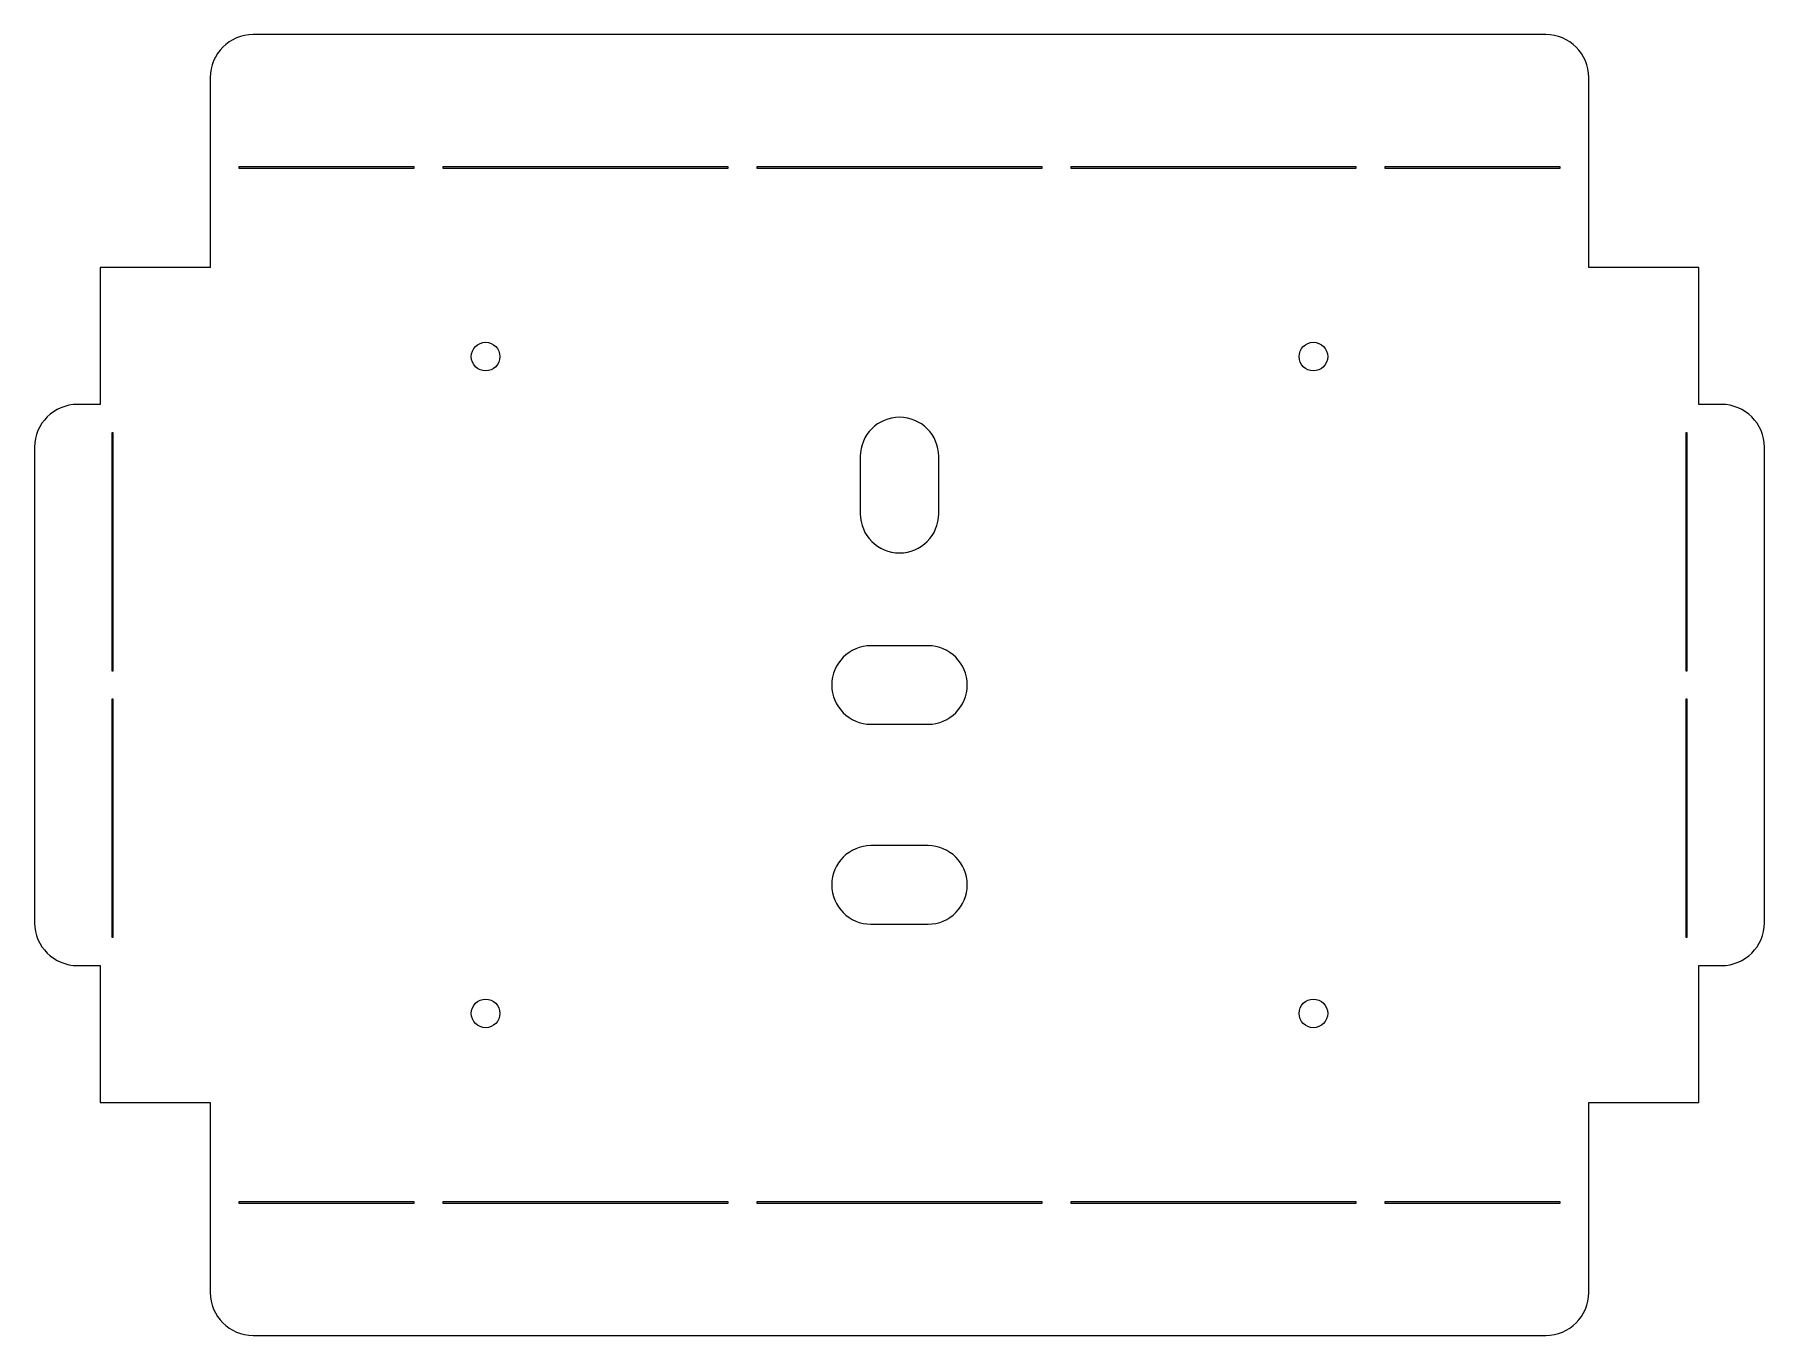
# Model space of a CAD drawing. Header units: millimetres. Extents: x 0 to 121, y 0 to 91.
import ezdxf

# ---------------------------------------------------------------- set-up
doc = ezdxf.new("R2010")
doc.units = ezdxf.units.MM

msp = doc.modelspace()

# ---------------------------------------------------------------- linework, layer by layer
at = {"color": 7, "linetype": 'Continuous', "lineweight": 25}
for p, q in [((105.89, 91.1), (15.31, 91.1)), ((12.31, 88.1), (12.31, 74.79)), ((108.89, 74.79), (108.89, 88.1)), ((26.6, 81.85), (14.31, 81.85)), ((14.31, 81.85), (14.31, 81.75)), ((14.31, 81.75), (26.6, 81.75)), ((26.6, 81.75), (26.6, 81.85)), ((48.6, 81.85), (28.6, 81.85)), ((28.6, 81.85), (28.6, 81.75)), ((28.6, 81.75), (48.6, 81.75)), ((48.6, 81.75), (48.6, 81.85)), ((70.6, 81.85), (50.6, 81.85)), ((50.6, 81.85), (50.6, 81.75)), ((50.6, 81.75), (70.6, 81.75)), ((70.6, 81.75), (70.6, 81.85)), ((92.6, 81.85), (72.6, 81.85)), ((72.6, 81.85), (72.6, 81.75)), ((72.6, 81.75), (92.6, 81.75)), ((92.6, 81.75), (92.6, 81.85)), ((106.89, 81.85), (94.6, 81.85)), ((94.6, 81.85), (94.6, 81.75)), ((94.6, 81.75), (106.89, 81.75)), ((106.89, 81.75), (106.89, 81.85)), ((4.6, 74.79), (4.6, 65.2)), ((12.31, 74.79), (4.6, 74.79)), ((116.6, 74.79), (108.89, 74.79)), ((116.6, 65.2), (116.6, 74.79)), ((4.6, 65.2), (3, 65.2)), ((118.2, 65.2), (116.6, 65.2)), ((5.5, 63.2), (5.4, 63.2)), ((5.4, 63.2), (5.4, 46.55)), ((5.5, 46.55), (5.5, 63.2)), ((115.7, 63.2), (115.7, 46.55)), ((115.8, 63.2), (115.7, 63.2)), ((115.8, 46.55), (115.8, 63.2)), ((0, 62.2), (0, 28.9)), ((121.2, 28.9), (121.2, 62.2)), ((57.85, 61.55), (57.85, 57.55)), ((63.35, 57.55), (63.35, 61.55)), ((62.6, 48.3), (58.6, 48.3)), ((5.4, 46.55), (5.5, 46.55)), ((115.7, 46.55), (115.8, 46.55)), ((5.5, 44.55), (5.4, 44.55)), ((5.4, 44.55), (5.4, 27.9)), ((5.5, 27.9), (5.5, 44.55)), ((115.8, 44.55), (115.7, 44.55)), ((115.7, 44.55), (115.7, 27.9)), ((115.8, 27.9), (115.8, 44.55)), ((58.6, 42.8), (62.6, 42.8)), ((62.6, 34.3), (58.6, 34.3)), ((5.4, 27.9), (5.5, 27.9)), ((58.6, 28.8), (62.6, 28.8)), ((115.7, 27.9), (115.8, 27.9)), ((3, 25.9), (4.6, 25.9)), ((4.6, 25.9), (4.6, 16.31)), ((116.6, 25.9), (118.2, 25.9)), ((116.6, 16.31), (116.6, 25.9)), ((4.6, 16.31), (12.31, 16.31)), ((12.31, 16.31), (12.31, 3)), ((108.89, 16.31), (116.6, 16.31)), ((108.89, 3), (108.89, 16.31)), ((14.31, 9.35), (14.31, 9.25)), ((26.6, 9.35), (14.31, 9.35)), ((14.31, 9.25), (26.6, 9.25)), ((26.6, 9.25), (26.6, 9.35)), ((48.6, 9.35), (28.6, 9.35)), ((28.6, 9.35), (28.6, 9.25)), ((28.6, 9.25), (48.6, 9.25)), ((48.6, 9.25), (48.6, 9.35)), ((50.6, 9.35), (50.6, 9.25)), ((70.6, 9.35), (50.6, 9.35)), ((50.6, 9.25), (70.6, 9.25)), ((70.6, 9.25), (70.6, 9.35)), ((92.6, 9.35), (72.6, 9.35)), ((72.6, 9.35), (72.6, 9.25)), ((72.6, 9.25), (92.6, 9.25)), ((92.6, 9.25), (92.6, 9.35)), ((106.89, 9.35), (94.6, 9.35)), ((94.6, 9.35), (94.6, 9.25)), ((94.6, 9.25), (106.89, 9.25)), ((106.89, 9.25), (106.89, 9.35)), ((15.31, 0), (105.89, 0))]:
    msp.add_line(p, q, dxfattribs=at)
for centre in [(31.6, 68.55), (89.6, 68.55), (31.6, 22.55), (89.6, 22.55)]:
    msp.add_circle(centre, 1, dxfattribs=at)
for centre, radius, start, end in [((15.31, 88.1), 3, 90, 180), ((105.89, 88.1), 3, 0, 90), ((3, 62.2), 3, 90, 180), ((60.6, 61.55), 2.75, 0, 180), ((118.2, 62.2), 3, 0, 90), ((60.6, 57.55), 2.75, 180, 0), ((58.6, 45.55), 2.75, 90, 270), ((62.6, 45.55), 2.75, 270, 90), ((58.6, 31.55), 2.75, 90, 270), ((62.6, 31.55), 2.75, 270, 90), ((3, 28.9), 3, 180, 270), ((118.2, 28.9), 3, 270, 0), ((15.31, 3), 3, 180, 270), ((105.89, 3), 3, 270, 0)]:
    msp.add_arc(centre, radius, start, end, dxfattribs=at)

doc.saveas('drawing.dxf')
